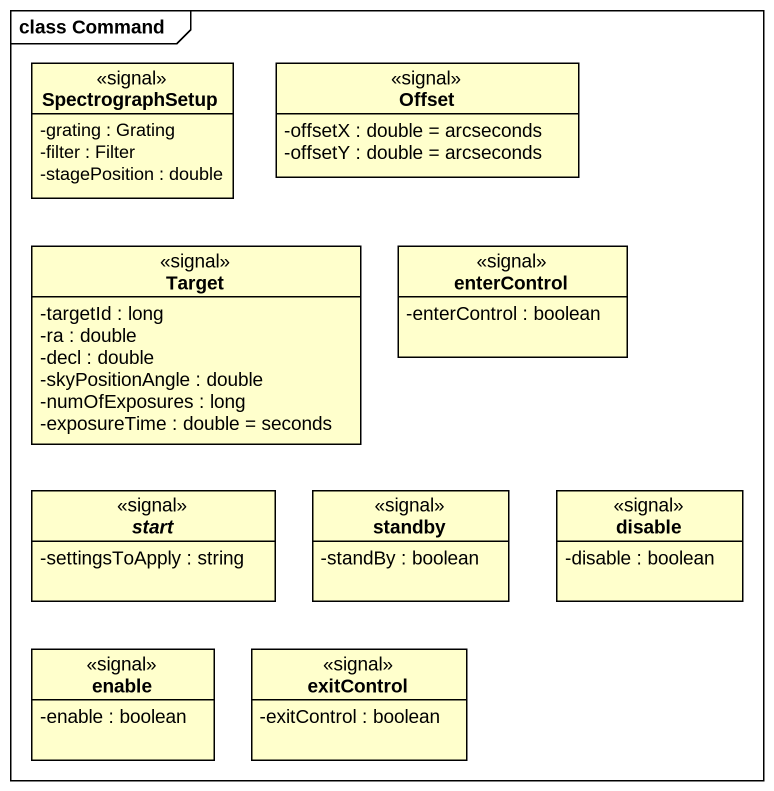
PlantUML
@startuml
mainframe class Command
hide circle
hide empty members
skinparam classAttributeIconSize 0
class SpectrographSetup <<signal>> {
  -grating : Grating
  -filter : Filter
  -stagePosition : double
}
class Offset <<signal>> {
  -offsetX : double = arcseconds
  -offsetY : double = arcseconds
}
class Target <<signal>> {
  -targetId : long
  -ra : double
  -decl : double
  -skyPositionAngle : double
  -numOfExposures : long
  -exposureTime : double = seconds
}
class enterControl <<signal>> {
  -enterControl : boolean
}
abstract class "start" as start_ <<signal>> {
  -settingsToApply : string
}
class standby <<signal>> {
  -standBy : boolean
}
class disable <<signal>> {
  -disable : boolean
}
class enable <<signal>> {
  -enable : boolean
}
class exitControl <<signal>> {
  -exitControl : boolean
}
@enduml
